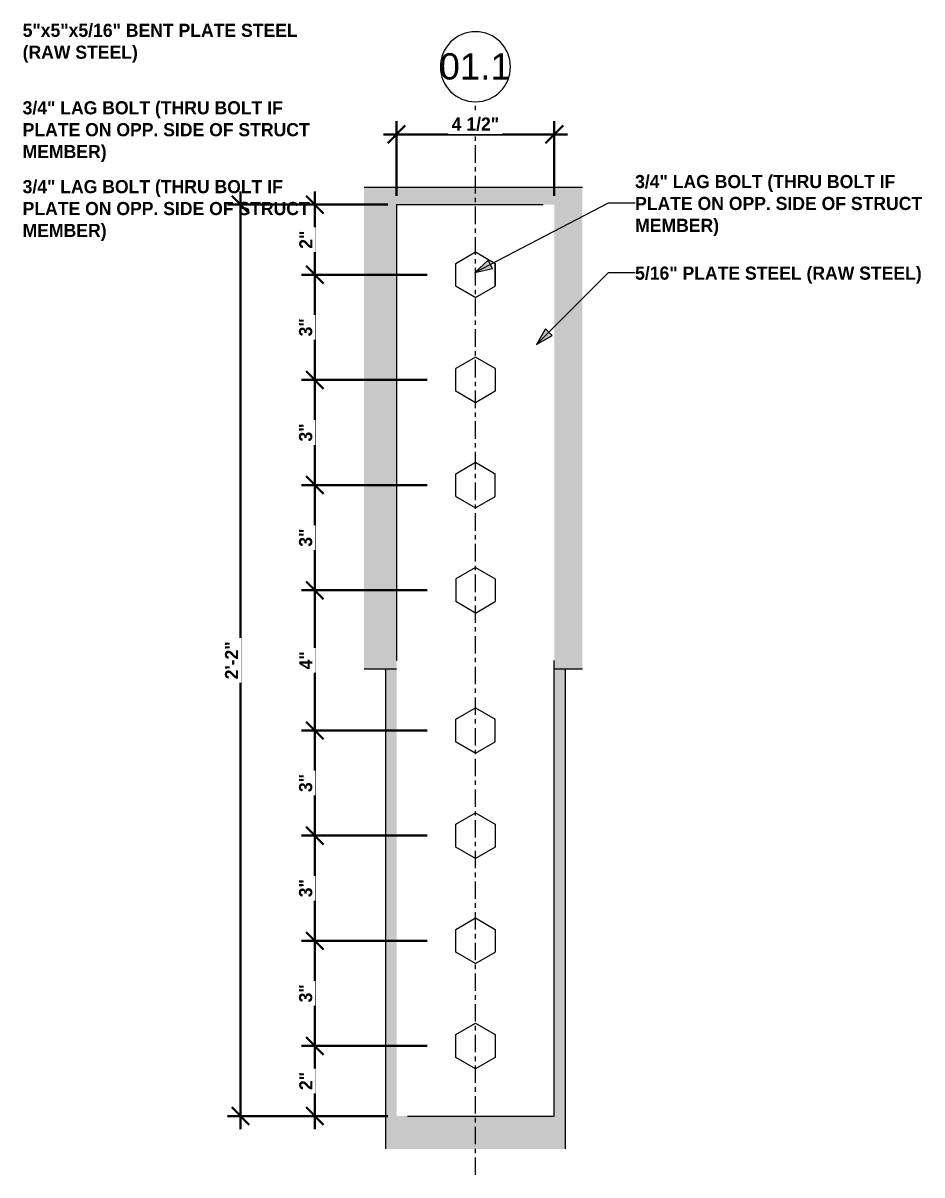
# Model space of a CAD drawing. Header units: inches. Extents: x -8628 to -8572.5, y 220.6 to 254.1.
# Drawn here: x -8598.12 to -8572.47, y 220.57 to 253.43 of the extents above; entities that cross this region are included whole.
import ezdxf

# ---------------------------------------------------------------- set-up
doc = ezdxf.new("R2010")
doc.units = ezdxf.units.IN
doc.header["$MEASUREMENT"] = 0
doc.linetypes.add('Grid Line 1_2_', pattern=[0.875, 0.5, -0.125, 0.125, -0.125])
for name, color, linetype, lineweight in [('A-ANNO-DIMS-1', 211, 'Continuous', 30), ('G-ANNO-TEXT', 231, 'Continuous', 9), ('S-BEAM', 12, 'Continuous', 9), ('S-BEAM-1', 63, 'Continuous', 9), ('S-COLS', 52, 'Continuous', 9), ('S-COLS-1', 22, 'Continuous', 9), ('S-FSTN', 2, 'Continuous', 9), ('S-GRID-1', 1, 'Grid Line 1_2_', 9), ('S-GRID-IDEN', 1, 'Continuous', 9)]:
    doc.layers.add(name, color=color, linetype=linetype, lineweight=lineweight)
doc.styles.add('Arial_1', font='arial.ttf', dxfattribs={"height": 0.75})
doc.styles.add('Century Gothic_B', font='GOTHICB.TTF', dxfattribs={"height": 0.375})
doc.dimstyles.new('OD__1_16__Tol__', dxfattribs={"dimscale": 12, "dimtxt": 0.391563, "dimasz": 0.041667, "dimexe": 0.03125, "dimexo": 0.020833, "dimgap": 0.005208, "dimtad": 1, "dimdec": 4, "dimrnd": 0.0625, "dimzin": 3, "dimdsep": 46, "dimlunit": 4, "dimtxsty": 'Century Gothic_B', "dimblk1": 'OBLIQUE', "dimblk2": 'OBLIQUE', "dimsah": 1, "dimcen": 0.09, "dimdle": 0.03125, "dimazin": 0, "dimtfac": 1, "dimtdec": 4, "dimtix": 1, "dimtmove": 0, "dimatfit": 3, "dimfxl": 1, "dimtvp": 1, "dimtfill": 1, "dimfrac": 2, "dimtolj": 1, "dimtzin": 0, "dimlwd": 30, "dimlwe": 30, "dimarcsym": 2})

# ---------------------------------------------------------------- blocks, each defined once
blk = doc.blocks.new('Dimension Lumber - GLULAM - 5_125 in_ x 13_75 in_-2000024-GLULAM CONNECTION _2_ - VIEW 1')
at = {"layer": 'S-BEAM-1'}
blk.add_hatch(color=256, dxfattribs=at).paths.add_polyline_path([(-2624.238, 235), (-2624.149, 235), (-2624.149, 248.25), (-2619.649, 248.25), (-2619.649, 235), (-2618.845, 235), (-2618.845, 248.75), (-2625.078, 248.75), (-2625.078, 235), (-2624.35, 235)], flags=0)
at = {"layer": 'S-BEAM'}
for p, q in [((-2625.078, 248.75), (-2618.845, 248.75)), ((-2624.149, 235), (-2625.078, 235)), ((-2618.845, 235), (-2619.649, 235))]:
    blk.add_line(p, q, dxfattribs=at)
blk = doc.blocks.new('060523 - W_P_C - Fastenings - Column Base _ Top with X Bracing - Custom - GLULAM CONNECTION _2_-2390693-GLULAM CONNECTION _2_ - VIEW 1')
at = {"layer": 'S-FSTN'}
for p, q in [((-2624.149, 248.25), (-2624.149, 235.25)), ((-2624.149, 248.25), (-2619.962, 248.25)), ((-2622.462, 246.575), (-2621.899, 246.9)), ((-2622.462, 246.575), (-2621.899, 246.9)), ((-2621.899, 246.9), (-2621.337, 246.575)), ((-2621.899, 246.9), (-2621.337, 246.575)), ((-2622.462, 245.925), (-2622.462, 246.575)), ((-2622.462, 245.925), (-2622.462, 246.575)), ((-2621.337, 245.925), (-2621.337, 246.575)), ((-2621.337, 246.575), (-2621.337, 245.925)), ((-2622.462, 245.925), (-2621.899, 245.6)), ((-2621.899, 245.6), (-2622.462, 245.925)), ((-2621.899, 245.6), (-2621.337, 245.925)), ((-2621.899, 245.6), (-2621.337, 245.925)), ((-2621.899, 243.9), (-2622.462, 243.575)), ((-2621.337, 243.575), (-2621.899, 243.9)), ((-2622.462, 242.925), (-2622.462, 243.575)), ((-2621.337, 243.575), (-2621.337, 242.925)), ((-2621.899, 242.6), (-2622.462, 242.925)), ((-2621.337, 242.925), (-2621.899, 242.6)), ((-2622.462, 240.575), (-2621.899, 240.9)), ((-2621.899, 240.9), (-2621.337, 240.575)), ((-2622.462, 239.925), (-2622.462, 240.575)), ((-2621.337, 239.925), (-2621.337, 240.575)), ((-2622.462, 239.925), (-2621.899, 239.6)), ((-2621.899, 239.6), (-2621.337, 239.925)), ((-2621.899, 237.9), (-2622.462, 237.575)), ((-2621.899, 237.9), (-2621.337, 237.575)), ((-2622.462, 237.575), (-2622.462, 236.925)), ((-2621.337, 237.575), (-2621.337, 236.925)), ((-2621.899, 236.6), (-2622.462, 236.925)), ((-2621.899, 236.6), (-2621.337, 236.925)), ((-2619.649, 222.25), (-2619.649, 235.25)), ((-2622.462, 233.575), (-2621.899, 233.9)), ((-2622.462, 233.575), (-2621.899, 233.9)), ((-2621.899, 233.9), (-2621.337, 233.575)), ((-2621.899, 233.9), (-2621.337, 233.575)), ((-2622.462, 232.925), (-2622.462, 233.575)), ((-2622.462, 232.925), (-2622.462, 233.575)), ((-2621.337, 232.925), (-2621.337, 233.575)), ((-2621.337, 232.925), (-2621.337, 233.575)), ((-2622.462, 232.925), (-2621.899, 232.6)), ((-2621.899, 232.6), (-2622.462, 232.925)), ((-2621.899, 232.6), (-2621.337, 232.925)), ((-2621.899, 232.6), (-2621.337, 232.925)), ((-2622.462, 230.575), (-2621.899, 230.9)), ((-2621.899, 230.9), (-2621.337, 230.575)), ((-2622.462, 229.925), (-2622.462, 230.575)), ((-2621.337, 230.575), (-2621.337, 229.925)), ((-2621.899, 229.6), (-2622.462, 229.925)), ((-2621.337, 229.925), (-2621.899, 229.6)), ((-2622.462, 227.575), (-2621.899, 227.9)), ((-2621.899, 227.9), (-2621.337, 227.575)), ((-2622.462, 226.925), (-2622.462, 227.575)), ((-2621.337, 227.575), (-2621.337, 226.925)), ((-2621.899, 226.6), (-2622.462, 226.925)), ((-2621.899, 226.6), (-2621.337, 226.925)), ((-2622.462, 224.575), (-2621.899, 224.9)), ((-2621.899, 224.9), (-2621.337, 224.575)), ((-2622.462, 223.925), (-2622.462, 224.575)), ((-2621.337, 224.575), (-2621.337, 223.925)), ((-2621.899, 223.6), (-2622.462, 223.925)), ((-2621.337, 223.925), (-2621.899, 223.6)), ((-2623.837, 222.25), (-2619.649, 222.25))]:
    blk.add_line(p, q, dxfattribs=at)
blk = doc.blocks.new('Grid - Grid Head - Circle-50561-GLULAM CONNECTION _2_ - VIEW 1')
at = {"layer": 'S-GRID-IDEN'}
for start, end in [(0, 180), (180, 0)]:
    blk.add_arc((-2621.899, 252.183), 1, start, end, dxfattribs=at)
blk = doc.blocks.new('_Oblique')
at = {"color": 0, "linetype": 'ByBlock', "lineweight": -2}
blk.add_line((-0.5, -0.5), (0.5, 0.5), dxfattribs=at)
blk = doc.blocks.new('DIMBLOCK22-GLULAM CONNECTION _2_ - VIEW 1')
at = {"layer": 'A-ANNO-DIMS-1', "color": 0, "lineweight": 30, "transparency": 16777216}
for p, q in [((-8591.916, 248.625), (-8591.916, 221.875)), ((-8587.713, 248.25), (-8592.291, 248.25)), ((-8587.713, 222.25), (-8592.291, 222.25))]:
    blk.add_line(p, q, dxfattribs=at)
at = {"layer": 'Defpoints', "color": 0, "transparency": 16777216}
for p in [(-8587.463, 248.25), (-8591.916, 222.25), (-8587.463, 222.25)]:
    blk.add_point(p, dxfattribs=at)
at = {"layer": 'A-ANNO-DIMS-1', "color": 0, "lineweight": 30, "transparency": 16777216, "xscale": 0.4999999999999999, "yscale": 0.4999999999999999, "zscale": 0.4999999999999999}
for p, rotation in [((-8591.916, 248.25), 90), ((-8591.916, 222.25), 270)]:
    blk.add_blockref('_Oblique', p, dxfattribs=dict(at, rotation=rotation))
at = {"layer": 'A-ANNO-DIMS-1', "color": 0, "transparency": 16777216, "insert": (-8592.171, 235.25), "char_height": 0.375, "attachment_point": 5, "rotation": 90, "style": 'Century Gothic_B', "bg_fill": 3, "box_fill_scale": 1.25, "bg_fill_color": 256, "bg_fill_true_color": 13158600, "bg_fill_transparency": 0}
blk.add_mtext('\\A1;2\'-2"', dxfattribs=at)
blk = doc.blocks.new('DIMBLOCK23-GLULAM CONNECTION _2_ - VIEW 1')
at = {"layer": 'A-ANNO-DIMS-1', "color": 0, "lineweight": 30, "transparency": 16777216}
for p, q in [((-8589.796, 248.625), (-8589.796, 245.875)), ((-8587.713, 248.25), (-8590.171, 248.25)), ((-8586.588, 246.25), (-8590.171, 246.25))]:
    blk.add_line(p, q, dxfattribs=at)
at = {"layer": 'Defpoints', "color": 0, "transparency": 16777216}
for p in [(-8587.463, 248.25), (-8589.796, 246.25), (-8586.338, 246.25)]:
    blk.add_point(p, dxfattribs=at)
at = {"layer": 'A-ANNO-DIMS-1', "color": 0, "lineweight": 30, "transparency": 16777216, "xscale": 0.4999999999999999, "yscale": 0.4999999999999999, "zscale": 0.4999999999999999}
for p, rotation in [((-8589.796, 248.25), 90), ((-8589.796, 246.25), 270)]:
    blk.add_blockref('_Oblique', p, dxfattribs=dict(at, rotation=rotation))
at = {"layer": 'A-ANNO-DIMS-1', "color": 0, "transparency": 16777216, "insert": (-8590.051, 247.25), "char_height": 0.375, "attachment_point": 5, "rotation": 90, "style": 'Century Gothic_B', "bg_fill": 3, "box_fill_scale": 1.25, "bg_fill_color": 256, "bg_fill_true_color": 13158600, "bg_fill_transparency": 0}
blk.add_mtext('\\A1;2"', dxfattribs=at)
blk = doc.blocks.new('DIMBLOCK24-GLULAM CONNECTION _2_ - VIEW 1')
at = {"layer": 'A-ANNO-DIMS-1', "color": 0, "lineweight": 30, "transparency": 16777216}
for p, q in [((-8589.796, 246.625), (-8589.796, 242.875)), ((-8586.588, 246.25), (-8590.171, 246.25)), ((-8586.588, 243.25), (-8590.171, 243.25))]:
    blk.add_line(p, q, dxfattribs=at)
at = {"layer": 'Defpoints', "color": 0, "transparency": 16777216}
for p in [(-8586.338, 246.25), (-8589.796, 243.25), (-8586.338, 243.25)]:
    blk.add_point(p, dxfattribs=at)
at = {"layer": 'A-ANNO-DIMS-1', "color": 0, "lineweight": 30, "transparency": 16777216, "xscale": 0.4999999999999999, "yscale": 0.4999999999999999, "zscale": 0.4999999999999999}
for p, rotation in [((-8589.796, 246.25), 90), ((-8589.796, 243.25), 270)]:
    blk.add_blockref('_Oblique', p, dxfattribs=dict(at, rotation=rotation))
at = {"layer": 'A-ANNO-DIMS-1', "color": 0, "transparency": 16777216, "insert": (-8590.056, 244.75), "char_height": 0.375, "attachment_point": 5, "rotation": 90, "style": 'Century Gothic_B', "bg_fill": 3, "box_fill_scale": 1.25, "bg_fill_color": 256, "bg_fill_true_color": 13158600, "bg_fill_transparency": 0}
blk.add_mtext('\\A1;3"', dxfattribs=at)
blk = doc.blocks.new('DIMBLOCK25-GLULAM CONNECTION _2_ - VIEW 1')
at = {"layer": 'A-ANNO-DIMS-1', "color": 0, "lineweight": 30, "transparency": 16777216}
for p, q in [((-8589.796, 243.625), (-8589.796, 239.875)), ((-8586.588, 243.25), (-8590.171, 243.25)), ((-8586.588, 240.25), (-8590.171, 240.25))]:
    blk.add_line(p, q, dxfattribs=at)
at = {"layer": 'Defpoints', "color": 0, "transparency": 16777216}
for p in [(-8586.338, 243.25), (-8589.796, 240.25), (-8586.338, 240.25)]:
    blk.add_point(p, dxfattribs=at)
at = {"layer": 'A-ANNO-DIMS-1', "color": 0, "lineweight": 30, "transparency": 16777216, "xscale": 0.4999999999999999, "yscale": 0.4999999999999999, "zscale": 0.4999999999999999}
for p, rotation in [((-8589.796, 243.25), 90), ((-8589.796, 240.25), 270)]:
    blk.add_blockref('_Oblique', p, dxfattribs=dict(at, rotation=rotation))
at = {"layer": 'A-ANNO-DIMS-1', "color": 0, "transparency": 16777216, "insert": (-8590.056, 241.75), "char_height": 0.375, "attachment_point": 5, "rotation": 90, "style": 'Century Gothic_B', "bg_fill": 3, "box_fill_scale": 1.25, "bg_fill_color": 256, "bg_fill_true_color": 13158600, "bg_fill_transparency": 0}
blk.add_mtext('\\A1;3"', dxfattribs=at)
blk = doc.blocks.new('DIMBLOCK26-GLULAM CONNECTION _2_ - VIEW 1')
at = {"layer": 'A-ANNO-DIMS-1', "color": 0, "lineweight": 30, "transparency": 16777216}
for p, q in [((-8589.796, 240.625), (-8589.796, 236.875)), ((-8586.588, 240.25), (-8590.171, 240.25)), ((-8586.588, 237.25), (-8590.171, 237.25))]:
    blk.add_line(p, q, dxfattribs=at)
at = {"layer": 'Defpoints', "color": 0, "transparency": 16777216}
for p in [(-8586.338, 240.25), (-8589.796, 237.25), (-8586.338, 237.25)]:
    blk.add_point(p, dxfattribs=at)
at = {"layer": 'A-ANNO-DIMS-1', "color": 0, "lineweight": 30, "transparency": 16777216, "xscale": 0.4999999999999999, "yscale": 0.4999999999999999, "zscale": 0.4999999999999999}
for p, rotation in [((-8589.796, 240.25), 90), ((-8589.796, 237.25), 270)]:
    blk.add_blockref('_Oblique', p, dxfattribs=dict(at, rotation=rotation))
at = {"layer": 'A-ANNO-DIMS-1', "color": 0, "transparency": 16777216, "insert": (-8590.056, 238.75), "char_height": 0.375, "attachment_point": 5, "rotation": 90, "style": 'Century Gothic_B', "bg_fill": 3, "box_fill_scale": 1.25, "bg_fill_color": 256, "bg_fill_true_color": 13158600, "bg_fill_transparency": 0}
blk.add_mtext('\\A1;3"', dxfattribs=at)
blk = doc.blocks.new('DIMBLOCK27-GLULAM CONNECTION _2_ - VIEW 1')
at = {"layer": 'A-ANNO-DIMS-1', "color": 0, "lineweight": 30, "transparency": 16777216}
for p, q in [((-8589.796, 237.625), (-8589.796, 232.875)), ((-8586.588, 237.25), (-8590.171, 237.25)), ((-8586.588, 233.25), (-8590.171, 233.25))]:
    blk.add_line(p, q, dxfattribs=at)
at = {"layer": 'Defpoints', "color": 0, "transparency": 16777216}
for p in [(-8586.338, 237.25), (-8589.796, 233.25), (-8586.338, 233.25)]:
    blk.add_point(p, dxfattribs=at)
at = {"layer": 'A-ANNO-DIMS-1', "color": 0, "lineweight": 30, "transparency": 16777216, "xscale": 0.4999999999999999, "yscale": 0.4999999999999999, "zscale": 0.4999999999999999}
for p, rotation in [((-8589.796, 237.25), 90), ((-8589.796, 233.25), 270)]:
    blk.add_blockref('_Oblique', p, dxfattribs=dict(at, rotation=rotation))
at = {"layer": 'A-ANNO-DIMS-1', "color": 0, "transparency": 16777216, "insert": (-8590.051, 235.25), "char_height": 0.375, "attachment_point": 5, "rotation": 90, "style": 'Century Gothic_B', "bg_fill": 3, "box_fill_scale": 1.25, "bg_fill_color": 256, "bg_fill_true_color": 13158600, "bg_fill_transparency": 0}
blk.add_mtext('\\A1;4"', dxfattribs=at)
blk = doc.blocks.new('DIMBLOCK28-GLULAM CONNECTION _2_ - VIEW 1')
at = {"layer": 'A-ANNO-DIMS-1', "color": 0, "lineweight": 30, "transparency": 16777216}
for p, q in [((-8589.796, 233.625), (-8589.796, 229.875)), ((-8586.588, 233.25), (-8590.171, 233.25)), ((-8586.588, 230.25), (-8590.171, 230.25))]:
    blk.add_line(p, q, dxfattribs=at)
at = {"layer": 'Defpoints', "color": 0, "transparency": 16777216}
for p in [(-8586.338, 233.25), (-8589.796, 230.25), (-8586.338, 230.25)]:
    blk.add_point(p, dxfattribs=at)
at = {"layer": 'A-ANNO-DIMS-1', "color": 0, "lineweight": 30, "transparency": 16777216, "xscale": 0.4999999999999999, "yscale": 0.4999999999999999, "zscale": 0.4999999999999999}
for p, rotation in [((-8589.796, 233.25), 90), ((-8589.796, 230.25), 270)]:
    blk.add_blockref('_Oblique', p, dxfattribs=dict(at, rotation=rotation))
at = {"layer": 'A-ANNO-DIMS-1', "color": 0, "transparency": 16777216, "insert": (-8590.056, 231.75), "char_height": 0.375, "attachment_point": 5, "rotation": 90, "style": 'Century Gothic_B', "bg_fill": 3, "box_fill_scale": 1.25, "bg_fill_color": 256, "bg_fill_true_color": 13158600, "bg_fill_transparency": 0}
blk.add_mtext('\\A1;3"', dxfattribs=at)
blk = doc.blocks.new('DIMBLOCK29-GLULAM CONNECTION _2_ - VIEW 1')
at = {"layer": 'A-ANNO-DIMS-1', "color": 0, "lineweight": 30, "transparency": 16777216}
for p, q in [((-8589.796, 230.625), (-8589.796, 226.875)), ((-8586.588, 230.25), (-8590.171, 230.25)), ((-8586.588, 227.25), (-8590.171, 227.25))]:
    blk.add_line(p, q, dxfattribs=at)
at = {"layer": 'Defpoints', "color": 0, "transparency": 16777216}
for p in [(-8586.338, 230.25), (-8589.796, 227.25), (-8586.338, 227.25)]:
    blk.add_point(p, dxfattribs=at)
at = {"layer": 'A-ANNO-DIMS-1', "color": 0, "lineweight": 30, "transparency": 16777216, "xscale": 0.4999999999999999, "yscale": 0.4999999999999999, "zscale": 0.4999999999999999}
for p, rotation in [((-8589.796, 230.25), 90), ((-8589.796, 227.25), 270)]:
    blk.add_blockref('_Oblique', p, dxfattribs=dict(at, rotation=rotation))
at = {"layer": 'A-ANNO-DIMS-1', "color": 0, "transparency": 16777216, "insert": (-8590.056, 228.75), "char_height": 0.375, "attachment_point": 5, "rotation": 90, "style": 'Century Gothic_B', "bg_fill": 3, "box_fill_scale": 1.25, "bg_fill_color": 256, "bg_fill_true_color": 13158600, "bg_fill_transparency": 0}
blk.add_mtext('\\A1;3"', dxfattribs=at)
blk = doc.blocks.new('DIMBLOCK30-GLULAM CONNECTION _2_ - VIEW 1')
at = {"layer": 'A-ANNO-DIMS-1', "color": 0, "lineweight": 30, "transparency": 16777216}
for p, q in [((-8589.796, 227.625), (-8589.796, 223.875)), ((-8586.588, 227.25), (-8590.171, 227.25)), ((-8586.588, 224.25), (-8590.171, 224.25))]:
    blk.add_line(p, q, dxfattribs=at)
at = {"layer": 'Defpoints', "color": 0, "transparency": 16777216}
for p in [(-8586.338, 227.25), (-8589.796, 224.25), (-8586.338, 224.25)]:
    blk.add_point(p, dxfattribs=at)
at = {"layer": 'A-ANNO-DIMS-1', "color": 0, "lineweight": 30, "transparency": 16777216, "xscale": 0.4999999999999999, "yscale": 0.4999999999999999, "zscale": 0.4999999999999999}
for p, rotation in [((-8589.796, 227.25), 90), ((-8589.796, 224.25), 270)]:
    blk.add_blockref('_Oblique', p, dxfattribs=dict(at, rotation=rotation))
at = {"layer": 'A-ANNO-DIMS-1', "color": 0, "transparency": 16777216, "insert": (-8590.056, 225.75), "char_height": 0.375, "attachment_point": 5, "rotation": 90, "style": 'Century Gothic_B', "bg_fill": 3, "box_fill_scale": 1.25, "bg_fill_color": 256, "bg_fill_true_color": 13158600, "bg_fill_transparency": 0}
blk.add_mtext('\\A1;3"', dxfattribs=at)
blk = doc.blocks.new('DIMBLOCK31-GLULAM CONNECTION _2_ - VIEW 1')
at = {"layer": 'A-ANNO-DIMS-1', "color": 0, "lineweight": 30, "transparency": 16777216}
for p, q in [((-8589.796, 224.625), (-8589.796, 221.875)), ((-8586.588, 224.25), (-8590.171, 224.25)), ((-8587.713, 222.25), (-8590.171, 222.25))]:
    blk.add_line(p, q, dxfattribs=at)
at = {"layer": 'Defpoints', "color": 0, "transparency": 16777216}
for p in [(-8586.338, 224.25), (-8589.796, 222.25), (-8587.463, 222.25)]:
    blk.add_point(p, dxfattribs=at)
at = {"layer": 'A-ANNO-DIMS-1', "color": 0, "lineweight": 30, "transparency": 16777216, "xscale": 0.4999999999999999, "yscale": 0.4999999999999999, "zscale": 0.4999999999999999}
for p, rotation in [((-8589.796, 224.25), 90), ((-8589.796, 222.25), 270)]:
    blk.add_blockref('_Oblique', p, dxfattribs=dict(at, rotation=rotation))
at = {"layer": 'A-ANNO-DIMS-1', "color": 0, "transparency": 16777216, "insert": (-8590.051, 223.25), "char_height": 0.375, "attachment_point": 5, "rotation": 90, "style": 'Century Gothic_B', "bg_fill": 3, "box_fill_scale": 1.25, "bg_fill_color": 256, "bg_fill_true_color": 13158600, "bg_fill_transparency": 0}
blk.add_mtext('\\A1;2"', dxfattribs=at)
blk = doc.blocks.new('DIMBLOCK32-GLULAM CONNECTION _2_ - VIEW 1')
at = {"layer": 'A-ANNO-DIMS-1', "color": 0, "lineweight": 30, "transparency": 16777216}
for p, q in [((-8587.463, 248.5), (-8587.463, 250.63)), ((-8582.963, 248.5), (-8582.963, 250.63)), ((-8587.838, 250.255), (-8582.588, 250.255))]:
    blk.add_line(p, q, dxfattribs=at)
at = {"layer": 'Defpoints', "color": 0, "transparency": 16777216}
for p in [(-8582.963, 250.255), (-8587.463, 248.25), (-8582.963, 248.25)]:
    blk.add_point(p, dxfattribs=at)
at = {"layer": 'A-ANNO-DIMS-1', "color": 0, "lineweight": 30, "transparency": 16777216, "xscale": 0.4999999999999999, "yscale": 0.4999999999999999, "zscale": 0.4999999999999999, "rotation": 180}
blk.add_blockref('_Oblique', (-8587.463, 250.255), dxfattribs=at)
at = {"layer": 'A-ANNO-DIMS-1', "color": 0, "lineweight": 30, "transparency": 16777216, "xscale": 0.4999999999999999, "yscale": 0.4999999999999999, "zscale": 0.4999999999999999}
blk.add_blockref('_Oblique', (-8582.963, 250.255), dxfattribs=at)
at = {"layer": 'A-ANNO-DIMS-1', "color": 0, "transparency": 16777216, "insert": (-8585.213, 250.544), "char_height": 0.375, "attachment_point": 5, "style": 'Century Gothic_B', "bg_fill": 3, "box_fill_scale": 1.25, "bg_fill_color": 256, "bg_fill_true_color": 13158600, "bg_fill_transparency": 0}
blk.add_mtext('\\A1;4 1/2"', dxfattribs=at)

msp = doc.modelspace()

# ---------------------------------------------------------------- hatches: boundary and pattern name
at = {"layer": 'G-ANNO-TEXT'}
for points in [[(-8585.22825, 246.31692), (-8584.72299, 246.42942), (-8584.84693, 246.66698)], [(-8583.47242, 244.26293), (-8583.02414, 244.52175), (-8583.2136, 244.71122)]]:
    msp.add_hatch(color=256, dxfattribs=at).paths.add_polyline_path(points, flags=0)
at = {"layer": 'S-COLS-1'}
msp.add_hatch(color=256, dxfattribs=at).paths.add_polyline_path([(-8585.21285, 221.31455), (-8582.65035, 221.31455), (-8582.65035, 235), (-8582.96285, 235), (-8582.96285, 222.25), (-8587.46285, 222.25), (-8587.46285, 235), (-8587.77535, 235), (-8587.77535, 221.31455), (-8585.27525, 221.31455)], flags=0)

# ---------------------------------------------------------------- linework, layer by layer
at = {"layer": 'G-ANNO-TEXT'}
for p, q in [((-8581.41843, 248.30465), (-8580.65647, 248.30465)), ((-8584.84693, 246.66698), (-8585.22825, 246.31692)), ((-8584.72299, 246.42942), (-8584.84693, 246.66698)), ((-8585.22825, 246.31692), (-8584.72299, 246.42942)), ((-8583.47242, 244.26293), (-8581.41843, 246.31692)), ((-8581.41843, 246.31692), (-8580.65647, 246.31692)), ((-8583.2136, 244.71122), (-8583.47242, 244.26293)), ((-8583.47242, 244.26293), (-8583.02414, 244.52175)), ((-8583.02414, 244.52175), (-8583.2136, 244.71122))]:
    msp.add_line(p, q, dxfattribs=at)
at = {"layer": 'S-COLS'}
for p, q in [((-8587.77535, 235), (-8587.77535, 221.31455)), ((-8587.46285, 235), (-8587.77535, 235)), ((-8582.65035, 235), (-8582.96285, 235)), ((-8582.65035, 235), (-8582.65035, 221.31455))]:
    msp.add_line(p, q, dxfattribs=at)
at = {"layer": 'S-GRID-1'}
msp.add_line((-8585.21285, 220.56949), (-8585.21285, 251.18315), dxfattribs=at)

# ---------------------------------------------------------------- block references
at = {"layer": 'S-BEAM'}
msp.add_blockref('Dimension Lumber - GLULAM - 5_125 in_ x 13_75 in_-2000024-GLULAM CONNECTION _2_ - VIEW 1', (-5963.31367, 0), dxfattribs=at)
at = {"layer": 'S-FSTN'}
msp.add_blockref('060523 - W_P_C - Fastenings - Column Base _ Top with X Bracing - Custom - GLULAM CONNECTION _2_-2390693-GLULAM CONNECTION _2_ - VIEW 1', (-5963.31367, 0), dxfattribs=at)
at = {"layer": 'S-GRID-IDEN'}
msp.add_blockref('Grid - Grid Head - Circle-50561-GLULAM CONNECTION _2_ - VIEW 1', (-5963.31367, 0), dxfattribs=at)

# ---------------------------------------------------------------- texts
at = {"layer": 'G-ANNO-TEXT', "char_height": 0.375, "attachment_point": 1, "style": 'Century Gothic_B'}
for s, insert, width in [('5"x5"x5/16" BENT PLATE STEEL', (-8598.13289, 253.41104), 8.824875), ('(RAW STEEL)', (-8598.13289, 252.78604), 3.66125), ('3/4" LAG BOLT (THRU BOLT IF', (-8598.13289, 251.20119), 8.585), ('PLATE ON OPP. SIDE OF STRUCT', (-8598.13289, 250.57619), 9.41825), ('MEMBER)', (-8598.13289, 249.95119), 2.840625), ('3/4" LAG BOLT (THRU BOLT IF', (-8580.65647, 249.09661), 8.585), ('3/4" LAG BOLT (THRU BOLT IF', (-8598.13289, 248.95207), 8.585), ('PLATE ON OPP. SIDE OF STRUCT', (-8580.65647, 248.47161), 9.41825), ('PLATE ON OPP. SIDE OF STRUCT', (-8598.13289, 248.32707), 9.41825), ('MEMBER)', (-8580.65647, 247.84661), 2.840625), ('MEMBER)', (-8598.13289, 247.70207), 2.840625), ('5/16" PLATE STEEL (RAW STEEL)', (-8580.65647, 246.48368), 9.102625)]:
    msp.add_mtext(s, dxfattribs=dict(at, insert=insert, width=width))
at = {"layer": 'S-GRID-IDEN', "insert": (-8586.23903, 252.57015), "char_height": 0.75, "width": 2.4745, "attachment_point": 1, "style": 'Arial_1'}
msp.add_mtext('01.1', dxfattribs=at)

# ---------------------------------------------------------------- next in the draw order: dimensions: what is measured, and where the dimension line sits
at = {"layer": 'A-ANNO-DIMS-1'}
dim = msp.add_linear_dim(base=(-8591.91625, 222.25), p1=(-8587.46285, 248.25), p2=(-8587.46285, 222.25), angle=90, dimstyle='OD__1_16__Tol__', override={"dimpost": '<>', "dimfxl": 26}, dxfattribs=at)
dim.commit()
dim.dimension.update_dxf_attribs({"geometry": 'DIMBLOCK22-GLULAM CONNECTION _2_ - VIEW 1', "text_midpoint": (-8592.17097, 235.25)})

# ---------------------------------------------------------------- next in the draw order: dimensions: what is measured, and where the dimension line sits
dim = msp.add_linear_dim(base=(-8589.79648, 246.25), p1=(-8587.46285, 248.25), p2=(-8586.33785, 246.25), angle=90, dimstyle='OD__1_16__Tol__', override={"dimpost": '<>', "dimfxl": 2.294695}, dxfattribs=at)
dim.commit()
dim.dimension.update_dxf_attribs({"geometry": 'DIMBLOCK23-GLULAM CONNECTION _2_ - VIEW 1', "text_midpoint": (-8590.0512, 247.25)})

# ---------------------------------------------------------------- next in the draw order: dimensions: what is measured, and where the dimension line sits
dim = msp.add_linear_dim(base=(-8582.96285, 250.25506), p1=(-8587.46285, 248.25), p2=(-8582.96285, 248.25), dimstyle='OD__1_16__Tol__', override={"dimpost": '<>', "dimfxl": 4.5}, dxfattribs=at)
dim.commit()
dim.dimension.update_dxf_attribs({"geometry": 'DIMBLOCK32-GLULAM CONNECTION _2_ - VIEW 1', "text_midpoint": (-8585.21285, 250.54381)})
dim = msp.add_linear_dim(base=(-8589.79648, 243.25), p1=(-8586.33785, 246.25), p2=(-8586.33785, 243.25), angle=90, dimstyle='OD__1_16__Tol__', override={"dimpost": '<>', "dimfxl": 3}, dxfattribs=at)
dim.commit()
dim.dimension.update_dxf_attribs({"geometry": 'DIMBLOCK24-GLULAM CONNECTION _2_ - VIEW 1', "text_midpoint": (-8590.05592, 244.75)})

# ---------------------------------------------------------------- next in the draw order: linework, layer by layer
at = {"layer": 'G-ANNO-TEXT'}
msp.add_line((-8585.22825, 246.31692), (-8581.41843, 248.30465), dxfattribs=at)

# ---------------------------------------------------------------- next in the draw order: dimensions: what is measured, and where the dimension line sits
at = {"layer": 'A-ANNO-DIMS-1'}
dim = msp.add_linear_dim(base=(-8589.79648, 240.25), p1=(-8586.33785, 243.25), p2=(-8586.33785, 240.25), angle=90, dimstyle='OD__1_16__Tol__', override={"dimpost": '<>', "dimfxl": 3}, dxfattribs=at)
dim.commit()
dim.dimension.update_dxf_attribs({"geometry": 'DIMBLOCK25-GLULAM CONNECTION _2_ - VIEW 1', "text_midpoint": (-8590.05592, 241.75)})

# ---------------------------------------------------------------- next in the draw order: dimensions: what is measured, and where the dimension line sits
dim = msp.add_linear_dim(base=(-8589.79648, 237.25), p1=(-8586.33785, 240.25), p2=(-8586.33785, 237.25), angle=90, dimstyle='OD__1_16__Tol__', override={"dimpost": '<>', "dimfxl": 3}, dxfattribs=at)
dim.commit()
dim.dimension.update_dxf_attribs({"geometry": 'DIMBLOCK26-GLULAM CONNECTION _2_ - VIEW 1', "text_midpoint": (-8590.05592, 238.75)})

# ---------------------------------------------------------------- next in the draw order: dimensions: what is measured, and where the dimension line sits
dim = msp.add_linear_dim(base=(-8589.79648, 233.25), p1=(-8586.33785, 237.25), p2=(-8586.33785, 233.25), angle=90, dimstyle='OD__1_16__Tol__', override={"dimpost": '<>', "dimfxl": 4}, dxfattribs=at)
dim.commit()
dim.dimension.update_dxf_attribs({"geometry": 'DIMBLOCK27-GLULAM CONNECTION _2_ - VIEW 1', "text_midpoint": (-8590.0512, 235.25)})

# ---------------------------------------------------------------- next in the draw order: dimensions: what is measured, and where the dimension line sits
dim = msp.add_linear_dim(base=(-8589.79648, 230.25), p1=(-8586.33785, 233.25), p2=(-8586.33785, 230.25), angle=90, dimstyle='OD__1_16__Tol__', override={"dimpost": '<>', "dimfxl": 3}, dxfattribs=at)
dim.commit()
dim.dimension.update_dxf_attribs({"geometry": 'DIMBLOCK28-GLULAM CONNECTION _2_ - VIEW 1', "text_midpoint": (-8590.05592, 231.75)})

# ---------------------------------------------------------------- next in the draw order: dimensions: what is measured, and where the dimension line sits
dim = msp.add_linear_dim(base=(-8589.79648, 227.25), p1=(-8586.33785, 230.25), p2=(-8586.33785, 227.25), angle=90, dimstyle='OD__1_16__Tol__', override={"dimpost": '<>', "dimfxl": 3}, dxfattribs=at)
dim.commit()
dim.dimension.update_dxf_attribs({"geometry": 'DIMBLOCK29-GLULAM CONNECTION _2_ - VIEW 1', "text_midpoint": (-8590.05592, 228.75)})

# ---------------------------------------------------------------- next in the draw order: dimensions: what is measured, and where the dimension line sits
dim = msp.add_linear_dim(base=(-8589.79648, 224.25), p1=(-8586.33785, 227.25), p2=(-8586.33785, 224.25), angle=90, dimstyle='OD__1_16__Tol__', override={"dimpost": '<>', "dimfxl": 3}, dxfattribs=at)
dim.commit()
dim.dimension.update_dxf_attribs({"geometry": 'DIMBLOCK30-GLULAM CONNECTION _2_ - VIEW 1', "text_midpoint": (-8590.05592, 225.75)})

# ---------------------------------------------------------------- next in the draw order: dimensions: what is measured, and where the dimension line sits
dim = msp.add_linear_dim(base=(-8589.79648, 222.25), p1=(-8586.33785, 224.25), p2=(-8587.46285, 222.25), angle=90, dimstyle='OD__1_16__Tol__', override={"dimpost": '<>', "dimfxl": 2.294695}, dxfattribs=at)
dim.commit()
dim.dimension.update_dxf_attribs({"geometry": 'DIMBLOCK31-GLULAM CONNECTION _2_ - VIEW 1', "text_midpoint": (-8590.0512, 223.25)})

doc.saveas('drawing.dxf')
